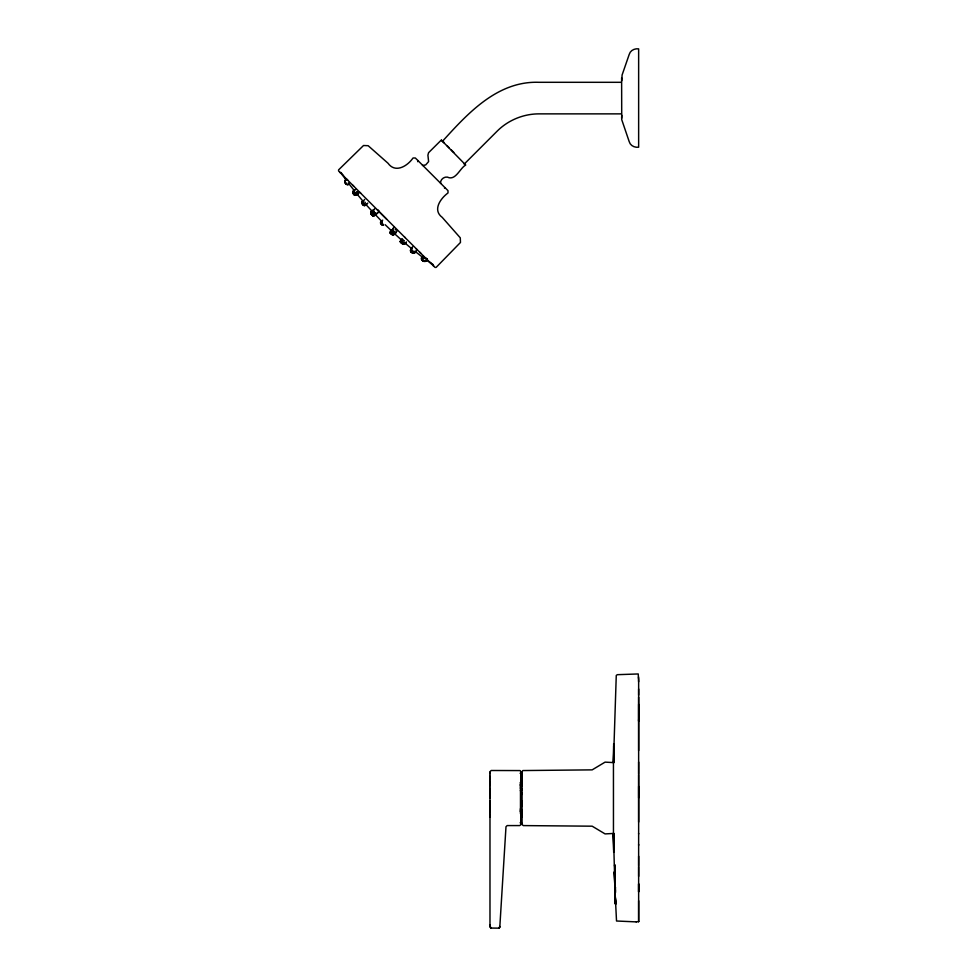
<?xml version="1.0" encoding="UTF-8"?>
<svg xmlns="http://www.w3.org/2000/svg" width="977" height="977" viewBox="0 0 977 977"><rect width="100%" height="100%" fill="white"/><g stroke="black" fill="none" stroke-linecap="round" stroke-linejoin="round"><path stroke-width="1.47" d="M520.875 785.972L520.802 824.796L519.654 825.577L507.185 825.577L505.988 826.737L499.809 927.026L498.575 928.15L490.735 928.065L489.978 924.999M489.978 788.207L489.978 798.356L489.978 771.72L491.187 770.499L520.167 770.572L520.875 771.83L520.875 783.969M489.978 926.562L489.978 795.754L489.978 798.356M489.978 800.92L489.978 812.656L489.978 810.702M489.978 772.196L489.978 773.686M522.023 812.937L522.023 813.756L520.485 813.756L520.485 790.088M520.485 810.678L520.265 811.631M520.485 809.725L520.485 808.565M520.485 788.744L520.485 787.071M520.485 786.033L520.485 782.296L522.023 782.296L522.023 783.114M520.485 783.114L520.485 782.418M520.875 823.672L520.875 811.826M520.485 810.483L520.485 810.018M520.875 800.505L520.875 805.573M520.875 780.183L520.875 795.339M520.875 779.341L520.875 777.081M520.875 775.799L520.875 772.257M520.875 821.144L520.875 824.063L520.863 822.573L520.13 822.768M520.875 817.37L520.875 820.082M522.084 824.051L522.084 823.416M522.084 816.809L522.084 814.891M522.023 812.363L522.023 811.631M522.023 810.751L522.023 809.725M522.023 805.964L522.023 804.547M522.084 803.314L522.084 800.761M522.023 794.423L522.023 792.958M522.023 790.088L522.023 788.744M522.084 785.752L522.084 783.53M522.084 781.453L522.084 779.536M522.084 777.79L522.084 776.251M522.084 774.92L522.084 772.294M614.948 873.328L614.887 872.571M614.277 872.107L615.021 890.706L613.458 834.578L613.446 762.28L616.267 675.425L617.354 674.68L638.237 673.959L638.64 681.799M638.64 856.218L638.64 921.604L638.64 900.77M638.64 845.276L638.64 833.418M638.64 822.072L638.64 774.676M638.64 773.808L638.64 762.036M638.64 750.617L638.64 704.283M638.64 697.175L638.628 721.185L638.64 719.536M638.64 695.148L638.64 689.005M638.64 678.991L638.518 676.927M520.875 772.917L520.875 773.979L520.875 772.917L520.118 773.283M613.69 744.547L613.703 743.668L613.458 761.462M613.446 833.747L613.703 850.271L613.458 834.578M613.446 762.28L613.703 745.744L613.898 761.657M614.899 887.8C614.68 879.935 615.144 895.054 614.973 889.583L615.021 891.073M621.616 77.818L621.726 119.634L629.2 141.616C630.287 145.707 634.647 147.747 638.64 147.222L638.64 48.85C634.647 48.325 630.287 50.364 629.2 54.456L622.093 75.021L621.787 80.749M614.924 886.957L614.863 874.354M638.64 921.604L636.186 921.848M498.991 928.077L499.845 926.44M614.777 884.124L615.547 904.201L615.07 892.184M440.578 183.468C439.992 179.817 443.888 176.532 447.356 177.106C455.624 181.221 459.911 168.056 465.724 165.028L441.286 140.077L428.573 152.693L427.914 155.172L428.61 161.596L425.691 164.93L422.479 165.467M394.158 231.586L393.279 230.621M364.69 199.43L362.43 202.092L362.87 203.363M621.787 115.323L621.616 118.254M382.593 223.855L381.103 222.011L382.691 220.13M390.983 231.341L391.179 232.441M499.809 927.026L499.394 927.832M614.728 865.634L614.692 866.33L614.655 864.828L614.68 866.184M380.48 222.353L382.471 225.26M341.12 172.563L345.614 179.524M433.495 265.243L433.507 265.891L432.579 264.987M362.43 202.092L364.482 205.158L365.471 205.133M421.588 258.209C421.172 260.627 426.204 263.008 427.376 259.21M412.709 246.827C408.105 249.477 415.359 254.631 417.032 249.672L416.165 248.83M381.885 220.594L380.468 223.11L383.497 225.357M613.898 834.395L613.703 852.371L613.446 835.188M411.964 248.573C407.91 250.491 413.906 255.827 415.457 251.932M391.411 230.23C387.417 232.16 393.426 237.472 395.074 233.503M363.297 200.651C359.316 202.276 364.824 208.272 366.509 204.156M372.213 210.934C368.256 212.632 373.641 218.469 375.534 214.549M363.249 200.7C360.061 201.983 363.029 205.744 364.885 205.451M346.09 179.597C342.304 181.233 347.409 187.462 349.351 183.249M355.75 189.379C351.842 191.004 356.996 197.232 358.864 192.957M346.261 179.548L344.71 181.832L346.579 184.201C343.245 179.463 347.788 188.097 349.375 183.114M411.879 248.402C407.8 250.246 413.918 255.522 415.42 251.626M374.057 209.689C370.051 211.288 375.449 217.334 377.22 213.242M401.559 239.109L400.045 241.527L403.171 243.786M402.426 238.852L400.961 240.892L401.657 241.978M374.912 208.712C370.43 210.983 377.244 216.54 378.868 211.35M394.171 227.458C389.896 229.192 395.514 234.846 397.273 230.621M373.055 210.128C367.877 211.313 373.238 218.97 375.424 214.439M354.456 190.161C350.45 191.639 355.811 197.623 357.57 193.678M391.521 230.34L390.079 232.685L393.23 234.92M401.926 239.524C397.517 241.869 405.089 247.096 406.383 241.966M423.505 256.145C417.582 258.38 425.288 264.718 427.242 259.491M354.089 190.381C350.169 191.907 355.457 197.952 357.435 193.947M392.876 229.192C388.736 230.877 394.72 236.385 396.369 232.392M417.765 161.706L417.924 160.558L448.003 190.662L447.991 192.97C440.468 198.465 432.322 210.079 442.215 217.358L460.277 237.838L460.472 242.467L436.108 267.405L435.021 267.405L429.892 262.325M442.911 140.81C468.178 112.917 497.769 80.847 538.889 82.3L621.311 82.312M464.173 164.136L497.146 131.162C508.089 120.208 523.403 113.882 538.889 113.869L621.311 113.869M406.066 242.491L403.819 243.957M367.804 203.082L364.873 205.219L363.81 204.425M357.582 194.264L355.884 193.654M357.203 191.822C358.583 193.141 354.871 194.484 354.651 192.249L354.895 192.677M415.604 252.31L414.932 252.432M404.014 243.395L402.756 242.931M383.314 225.15L380.835 223.269L381.799 224.466L381.225 223.843M394.073 234.382L392.974 234.077M636.21 921.885L616.524 921.006L615.095 892.648M340.741 172.489L340.094 172.477L340.973 173.381M432.958 264.413L425.984 259.906M375.229 215.062L374.057 214.806M614.081 833.43L605.068 833.906L592.172 826.188L523.293 825.589L522.084 824.564L522.084 771.781L522.744 770.56L592.172 769.864L605.068 762.133L614.057 762.622M444.45 188.06L445.146 187.804M614.899 887.47L615.51 887.47L615.107 892.88M615.51 892.722L614.924 888.472L615.547 903.896M381.067 223.635L382.031 224.307M401.584 242.76L400.167 241.588L403.11 244.226L400.46 241.881L402.5 243.505M364.763 202.056L365.374 202.764M491.199 928.15L489.978 926.965M382.007 223.147L381.604 222.609L382.239 223.257M423.102 260.969L421.734 259.772L423.102 260.969L422.491 260.432M412.294 252.603L410.511 251.089L413.063 253.177L411.109 251.541L411.891 252.176M392.107 232.135L393.133 233.039M411.915 250.295L412.892 251.162M353.381 193.544L354.431 194.777L352.88 192.835L354.883 195.363L353.112 193.067L354.297 194.557M400.839 242.125L401.803 243.017L401.205 242.516M401.901 241.844L401.022 241.258L401.645 241.685M401.352 241.588L402.182 242.174M411.293 251.675L413.21 253.153L410.438 250.869L412.099 252.237M422.198 259.735L423.639 260.871L421.771 259.357M391.545 233.833L389.994 232.709L392.803 234.956L390.482 232.892L392.192 234.358M422.528 257.22L414.907 251.223M411.366 251.541L410.877 251.15L412.27 252.274M373.983 211.85L374.899 212.815M363.517 204.877L361.783 202.96L364.055 205.5L362.272 203.411L363.395 204.755M404.576 242.748L411.903 248.83M421.698 259.32L422.736 260.2M380.92 223.232L382.52 224.808M402.536 240.953L394.916 234.016M382.105 223.012L381.299 222.304L382.251 223.098M371.48 213.878L372.884 215.514L370.784 213.23L373.067 216.002L371.284 213.694L372.787 215.563L372.213 214.94M401.913 243.053L402.829 243.884M425.862 258.233L426.986 259.259M345.26 182.894L346.163 183.908M402.817 242.699L403.55 243.395L403.135 242.943M385.109 224.673L391.643 230.902M373.361 212.913L374.252 213.951M403.843 240.843L403.147 239.988L404.124 241.099M441.567 140.2L442.202 141.189M418.168 160.826L415.323 157.981L413.027 157.993C407.385 166.212 395.294 173.479 388.04 163.257L368.158 145.707L363.517 145.512L338.592 169.876L338.579 170.963L343.599 176.031M451.35 149.982L453.792 152.424M425.545 258.001L431.297 263.729M419.719 252.2L426.815 259.271M404.539 237.045L420.794 253.275M405.113 237.619L359.878 192.384M377.244 209.762L386.648 219.166M446.953 145.573L449.322 147.954M352.599 185.068L360.733 193.226M346.615 179.084L353.674 186.143M442.52 141.14L444.144 142.776L443.082 141.702M342.194 174.627L347.885 180.342M357.765 192.384L356.971 191.59M424.006 258.685L423.371 258.05L423.823 258.502M395.172 229.314L395.807 229.986M363.566 203.827L364.531 205.097L363.053 203.24M354.822 194.667L352.892 192.335L355.091 195.095M372.408 211.569L366.375 205.023M375.559 214.867L381.873 221.486M381.86 222.964L382.581 223.709M401.413 241.82L402.048 242.479M362.149 203.314L364.177 205.646L363.065 204.205M363.297 203.692L363.969 204.437M377.891 210.006L378.893 211.154M356.69 193.617L362.772 200.944M354.541 194.325L353.674 193.299M354.297 190.613L348.313 182.992M382.654 225.272L382.373 224.869M520.265 784.421L520.485 787.486M614.667 864.706L615.034 871.667M614.936 888.875L615.547 904.201L614.289 871.875M614.741 883.123L615.107 893.112M614.851 886.054L614.741 883.342L614.838 886.139M614.936 888.484L614.973 889.693M614.936 888.789L614.973 889.729M614.912 888.044L615.034 891.256M638.64 786.363L638.64 797.916M489.978 781.478L489.978 785.813M489.978 814.696L489.978 816.967L489.978 814.94M638.64 679.662L638.64 833.931M638.64 844.458L638.64 865.707M638.64 866.66L638.64 876.369M615.522 889.852L615.522 891.476M520.485 788.085L520.485 790.93M489.978 776.202L489.978 779.768M489.978 781.722L489.978 783.774M638.628 883.88L638.628 891.854L638.628 883.88M614.924 868.431L614.973 870.959L614.924 868.431M366.9 203.68L365.3 205.06L366.888 203.668M382.19 224.747L381.421 224.087L382.202 224.759M392.107 231.94L393.682 233.418L392.107 231.94M373.287 212.632L374.667 214.281L373.287 212.632M371.712 214.317L372.493 215.233L371.712 214.317M614.899 866.855L614.802 865.475L614.863 866.709"/></g></svg>
